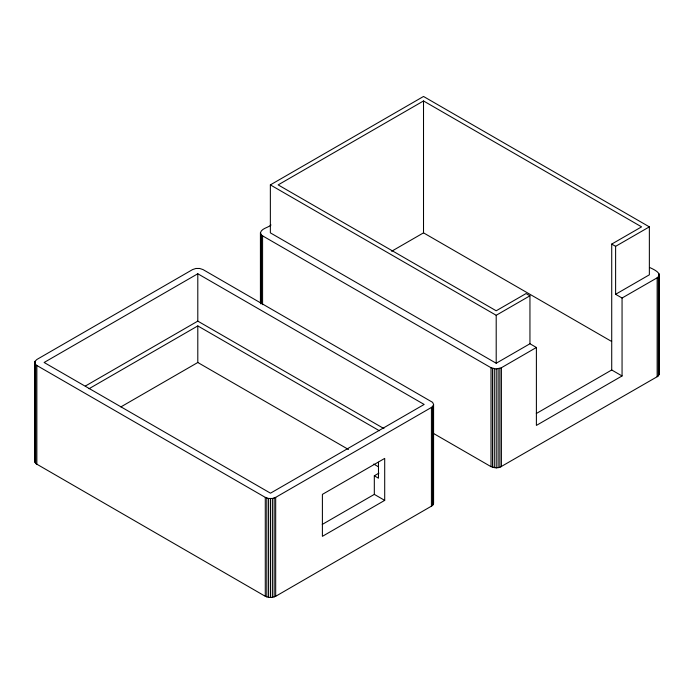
<?xml version="1.0" encoding="UTF-8"?>
<svg xmlns="http://www.w3.org/2000/svg" width="694" height="694" viewBox="0 0 694 694"><rect width="100%" height="100%" fill="white"/><g stroke="black" fill="none" stroke-linecap="round" stroke-linejoin="round"><path stroke-width="1.04" d="M34.7 362.485L34.952 361.392L36.851 359.492L192.602 269.567L195.899 268.474L199.698 268.474L202.986 269.567L432.596 402.338L433.577 404.455L433.577 503.367L432.596 505.492L275.674 596.293L272.386 597.387L268.578 597.387L265.29 596.293L35.68 463.523L34.7 461.406L34.7 362.485L35.68 364.61L36.851 365.486L265.29 497.372L268.578 498.474L272.386 498.474L275.674 497.372L431.425 407.447L433.325 405.548L433.577 404.455M34.7 461.406L34.952 460.313M260.423 302.74L260.423 232.854C261.543 228.231 267.979 227.884 271.016 224.977M649.662 267.494C652.768 268.96 663.525 273.471 657.149 277.817L622.058 298.021L615.613 294.299L615.613 246.335L649.358 226.86L649.358 274.815L615.613 294.299M432.969 433.143L491.014 466.654L496.201 467.895L499.871 467.331L657.149 376.729L658.32 375.853L659.3 373.736L659.3 274.815M260.423 232.854L261.404 234.971L262.575 235.847L491.014 367.733L496.201 368.982L501.398 367.733L536.393 347.477L529.947 343.756L496.201 363.24L270.356 232.854L270.356 184.89L423.514 96.466L649.358 226.86M536.297 413.529L611.718 369.989L611.718 244.088L641.577 226.86L423.514 100.96L278.147 184.89L496.201 310.782L526.052 293.553L529.947 295.8L529.947 343.756M197.799 273.766L44.121 362.485L270.487 493.182L424.164 404.455L197.799 273.766L197.799 321.122L383.938 428.588M85.353 386.046L197.799 321.122M89.005 388.735L197.799 325.92L379.358 430.74M120.895 406.892L197.799 362.494L348.475 449.478M391.633 251.263L423.514 232.854L611.622 341.457M270.356 184.89L496.201 315.284L529.947 295.8M322.242 524.438L374.318 494.38L374.318 475.798L378.933 473.126M384.702 500.374L322.398 536.341L322.398 494.38L384.702 458.404L384.702 500.374L374.318 494.38M622.058 298.021L622.058 375.957L536.393 425.413L536.393 347.477M611.718 244.088L615.613 246.335M611.718 369.989L622.058 375.957M373.736 464.069L378.421 466.767M374.318 475.798L378.473 478.192L378.473 462.247M659.048 372.635L659.3 373.736M659.048 273.722L659.048 374.829M658.32 276.932L658.32 375.853M657.149 277.817L657.149 376.729M501.398 367.733L501.398 466.654M499.871 368.41L499.871 467.331M498.101 368.835L498.101 467.756M496.201 315.284L496.201 363.24M496.201 368.982L496.201 467.895M494.301 368.835L494.301 467.756M492.532 368.41L492.532 467.331M491.014 367.733L491.014 466.654M433.325 405.548L433.325 504.469M432.596 406.571L432.596 505.492M431.425 407.447L431.425 506.368M423.514 100.96L423.514 232.854M275.674 497.372L275.674 596.293M274.156 498.049L274.156 596.97M272.386 498.474L272.386 597.387M270.487 498.613L270.487 597.534M268.578 498.474L268.578 597.387M266.808 498.049L266.808 596.97M265.29 497.372L265.29 596.293M262.575 235.847L262.575 304.657M261.404 234.971L261.404 303.781M260.675 233.947L260.675 303.833M197.799 325.92L197.799 362.494M36.851 365.486L36.851 464.407M35.68 364.61L35.68 463.523M34.952 361.392L34.952 462.508"/></g></svg>
